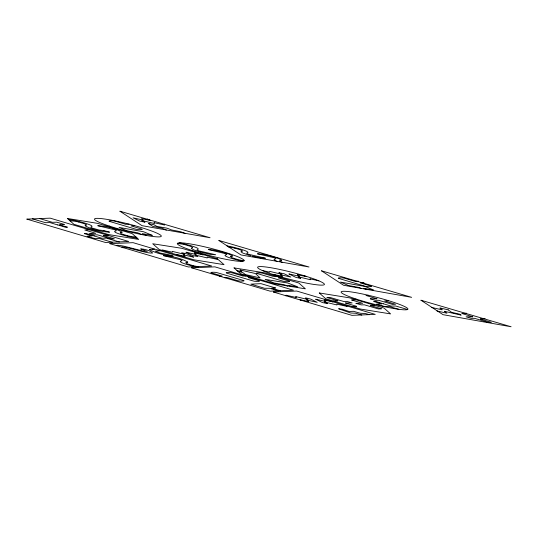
<?xml version="1.0" encoding="UTF-8"?>
<svg xmlns="http://www.w3.org/2000/svg" width="538" height="538" viewBox="0 0 538 538"><rect width="100%" height="100%" fill="white"/><g stroke="black" fill="none" stroke-linecap="round" stroke-linejoin="round"><path stroke-width="0.81" d="M149.537 249.699C156.269 253.492 165.126 255.16 173.041 256.128M192.752 247.561L190.714 246.404L185.052 244.729A6.523 0.693 14.4 0 0 180.896 243.896L177.305 243.526M116.43 245.671L117.297 245.301A12.717 1.352 14.4 0 1 124.217 246.256L142.684 250.95L147.291 251.407L140.835 248.993M242.376 250.984L240.345 249.807L234.622 248.119M86.477 224.924L84.547 223.761L78.73 222.046M149.544 249.619L149.88 249.41A21.143 2.246 14.4 0 1 150.862 249.316L152.59 249.316M122.065 246.989L126.665 247.453L137.822 250.365A21.143 2.246 14.4 0 0 141.043 251.199C144.857 252.006 148.717 253.27 152.644 253.035C150.875 250.748 144.15 248.832 140.788 248.953M275.449 287.971L271.515 288.186L280.506 290.843M242.315 251.071L241.179 251.569A21.143 2.246 14.4 0 0 241.017 251.892L242.954 253.102L248.132 254.911M240.096 269.962L255.416 273.526L260.136 277.924L245.422 274.575L242.746 272.531L237.843 271.374M279.78 260.856L279.995 261.428L282.255 262.362M152.2 235.362L142.261 233.633L146.666 235.516M86.342 225.059L85.36 225.449A21.143 2.246 14.4 0 0 85.125 225.819C92.395 229.726 101.157 231.703 109.416 232.127M192.564 247.749L191.595 248.132A21.143 2.246 14.4 0 0 191.394 248.489L193.821 249.908L200.217 252.013M230.661 256.653L231.777 257.655L237.204 259.363M120.27 232.813L121.507 233.862L127.311 235.651M185.926 262.739L186.942 263.701L192.032 265.335M120.357 232.779L121.749 232.423A21.143 2.246 14.4 0 0 122.072 232.154M186.014 262.712L187.406 262.349A21.143 2.246 14.4 0 0 187.728 262.08M230.741 256.619L232.14 256.263A21.143 2.246 14.4 0 0 232.456 255.994M279.861 260.822L281.26 260.466A21.143 2.246 14.4 0 0 281.576 260.197M231.158 256.512L231.515 256.438M265.274 258.206L261.629 258.065L255.194 256.814M97.882 225.718C106.1 226.296 114.883 228.119 122.065 232.086M163.545 255.651C171.756 256.222 180.539 258.045 187.722 262.013M103.935 230.594L99.1 230.042L92.052 227.991L90.767 227.258L92.099 226.337L91.11 225.435A12.717 1.352 14.4 0 0 84.015 222.846L80.418 221.844A15.575 1.654 14.4 0 0 78.259 221.293L76.457 220.862A10.612 1.13 14.4 0 0 74.574 220.452L68.434 219.491M370.279 298.798L376.903 298.805M356.042 303.331L362.666 303.298L351.711 300.016M59.711 224.871L67.432 227.191L65.414 227.244L57.734 224.871M59.691 224.823L64.668 224.534L56.772 222.194L52.287 222.302L39.308 218.468M129.107 224.158L125.771 224.326L115.367 221.252C113.888 220.567 106.383 220.614 109.866 221.535L135.838 229.215C137.277 229.894 144.843 229.847 141.339 228.932L130.936 225.852L134.729 225.657M89.557 229.746L84.782 229.988L95.751 233.317L89.422 233.492L94.211 234.884L97.506 234.844L111.413 238.939L114.386 238.852L103.431 235.53M87.156 236.249L92.132 235.96L84.419 233.64L86.329 233.553L94.11 235.859M103.424 235.489L108.158 235.247M219.349 276.202L222.127 276.061L211.723 272.988C208.267 272.1 215.778 272.013 217.231 272.705L243.196 280.385C246.686 281.26 239.161 281.354 237.695 280.668L227.298 277.588L224.514 277.736M245.705 275.913L242.988 276.055L232.584 272.974C231.078 272.282 223.647 272.383 227.083 273.257L253.055 280.937C254.501 281.63 262.033 281.556 258.556 280.654L248.159 277.581L250.869 277.44M275.954 276.216L273.183 276.357L262.779 273.284C261.253 272.598 253.801 272.645 257.278 273.566L283.25 281.246C284.696 281.932 292.235 281.865 288.751 280.964L278.348 277.884L281.125 277.743M358.389 281.179L355.053 281.347L344.65 278.274C343.109 277.581 335.699 277.648 339.148 278.556L365.12 286.236C366.566 286.922 374.098 286.855 370.621 285.954L360.218 282.874L364.018 282.679M368.53 295.308L365.941 295.443L376.909 298.772M351.704 299.969L355.954 299.753M333.412 301.072L337.824 300.843M345.504 302.981L352.128 302.948L347.037 301.448L343.742 301.488L329.794 297.386L326.862 297.48L337.83 300.809M388.718 300.729L384.576 300.937L395.551 304.266L392.572 304.394L378.624 300.291L375.363 300.339L370.285 298.839M381.489 303.862L376.519 304.118L384.408 306.485L388.853 306.378L398.806 309.31M383.52 303.842L391.24 306.109L395.659 305.994L407.562 309.505M370.332 305.503L374.576 305.254M352.034 306.573L356.465 306.304M381.301 308.832L378.369 308.933L364.421 304.831L361.126 304.864L356.035 303.365M466.533 313.21L461.759 313.452L472.727 316.781M472.72 316.821L466.103 316.815L471.187 318.348L474.482 318.314L488.39 322.41L491.362 322.316L480.407 319M480.4 318.953L485.135 318.711M153.673 249.316L152.651 249.316M444.496 311.294L461.174 315.147L459.822 314.226L451.59 312.316L448.188 309.854M295.893 296.633L308.005 299.572C303.076 296.989 306.135 297.971 310.695 299.108L317.205 302.343L307.016 300.056M154.164 222.692L164.298 224.965M310.117 278.866L318.92 280.856M296.122 297.467L285.994 295.187L286.001 295.913M141.931 220.526L154.386 223.526L154.124 222.698M184.581 254.36L172.335 251.387L172.395 252.201L162.274 249.928L162.268 250.466M324.622 301.979L336.943 304.965L336.869 304.145L346.997 306.418L346.99 305.86M69.873 220.795L70.108 220.802A43.235 4.593 14.4 0 1 71.44 220.876L74.614 221.219A6.523 0.693 14.4 0 1 78.716 222.026M144.823 222.147L139.658 221.078L133.088 217.823L143.202 220.096L141.541 218.596L150.183 220.439L147.278 219.013M279.014 272.712L284.212 273.781L290.809 277.05L280.628 274.763M327.555 303.607L322.397 302.544L315.772 299.269M103.968 230.594L109.402 232.093M186.081 252.214L196.276 254.535L194.527 253.028M194.561 253.008L203.162 254.877L201.723 254.144M184.931 256.31L176.397 254.454L177.15 254.864M193.451 257.11L183.276 254.79L185.018 256.296M289.054 273.956L299.256 276.283M297.541 274.75L306.142 276.619M282.295 276.29L273.721 274.42L275.207 275.18M315.786 299.236L325.988 301.556L324.239 300.049M324.273 300.029L332.874 301.892L331.98 301.421M308.684 301.583L300.137 299.72M338.752 308.778L342.356 309.229L349.088 311.489L353.453 311.294L360.319 313.257L365.241 313.493L369.539 314.696M148.663 223.586L154.09 224.797L156.894 226.397L167.029 228.173L171.535 229.934L180.755 231.75L185.126 233.431M136.154 237.07L131.763 236.585M228.65 247.07L230.499 247.292A6.523 0.693 14.4 0 1 234.608 248.099M244.118 260.688L242.087 260.412A6.523 0.693 14.4 0 1 237.877 259.558M198.744 266.7L197.419 266.512A6.523 0.693 14.4 0 1 193.149 265.644L193.081 265.611M137.486 238.28L131.272 237.224A10.619 1.13 14.4 0 1 129.416 236.807L127.654 236.377A15.582 1.654 14.4 0 1 125.509 235.819L121.958 234.803A12.717 1.352 14.4 0 1 115.219 232.268L114.547 231.441L116.45 230.674L114.843 229.78L97.929 225.772M226.888 245.893L230.493 246.532A10.626 1.13 14.4 0 1 232.429 246.955L239.908 248.926A12.717 1.352 14.4 0 1 247.016 251.508L247.984 252.409L246.653 253.331L248.482 254.272L265.288 258.166M179.329 242.833L180.096 242.974A10.888 1.157 14.4 0 1 183.734 243.775L190.284 245.523A12.717 1.352 14.4 0 1 197.392 248.105L198.361 249.007L197.029 249.928L198.858 250.869L215.664 254.763L210.237 254.387L200.492 252.093M431.711 307.467L441.967 309.794C443.736 310.231 438.369 307.548 440.158 307.978L448.181 309.848M436.943 310.957L447.011 313.217L444.475 311.32M262.241 270.486L269.726 272.174L269.693 271.367L281.959 274.34L279.007 272.746M236.902 270.52L241.871 271.69L240.109 270.002M254.884 256.74L254.104 256.552M253.788 256.478L253.183 256.323M127.371 235.671L127.486 235.698A6.523 0.693 14.4 0 0 131.682 236.565M192.967 265.584L192.469 265.456M252.873 256.243L252.423 256.128M250.964 255.732L248.388 254.992M119.416 241.992L106.336 238.132L101.877 238.24L94.103 235.947M278.704 290.977L269.592 288.281L264.508 288.274L250.829 284.151L260.984 283.647L275.463 287.951M112.509 242.349L99.53 238.516L95.078 238.623L87.163 236.29M32.401 218.818L45.481 222.685L49.973 222.584L57.741 224.971M361.792 315.093L355.766 313.25L350.749 313.015L338.772 308.825M217.298 258.765L181.844 248.314L152.718 243.748L159.248 249.538L193.801 259.78L224.037 264.656L217.298 258.765L217.285 259.403L207.157 257.124L207.231 257.944L194.985 254.965L197.856 256.586L193.095 255.637L186.061 252.248M173.041 256.088L168.333 254.622L160.048 253.028L155.146 251.098L158.912 250.869A17.189 1.829 14.4 0 0 160.062 250.594M163.586 255.698L180.499 259.706L182.106 260.6L180.203 261.367L180.889 262.201A12.717 1.352 14.4 0 0 187.621 264.73L192.745 266.162A11.661 1.237 14.4 0 0 198.455 267.473M277.151 261.394L276.653 261.199A12.616 1.338 14.4 0 1 274.736 260.318L274.05 259.484L275.96 258.717L274.346 257.823L257.42 253.808L262.107 254.111L270.197 255.886L278.442 258.428L281.569 260.13M292 286.781L288.556 285.429L297.722 286.835L287.817 283.028L265.2 279.39L274.219 283.001L284.272 284.736L287.769 286.108M381.496 303.822L373.735 301.482L375.766 301.435L383.446 303.809M356.452 306.297L345.524 303.029M366.156 289.39L363.675 288.328L373.641 290.022L364.972 286.445L340.48 282.087L348.301 285.463L359.054 287.494L361.583 288.576M141.857 234.608L137.641 232.799L126.887 230.762L119.059 227.419L143.559 231.75L152.22 235.328M381.308 308.799L370.359 305.523M166.35 230.103L162.106 228.199L152.758 226.364L148.636 223.613M304.642 275.859L306.156 276.579M300.096 299.76L301.885 300.608M289.047 273.997L295.544 277.225C300.137 278.354 303.143 279.363 298.234 276.761L310.345 279.706L310.083 278.879M193.485 257.077L186.881 253.808L181.703 252.739L184.635 254.333M324.616 302.013L327.575 303.566M141.924 220.56L144.883 222.113M297.501 274.777L299.296 276.263M280.554 274.784L282.342 276.27M306.949 300.076L308.738 301.562M232.45 255.927L229.322 254.218L221.232 251.723L213.27 249.955L208.314 249.551L225.227 253.613L226.841 254.508L224.931 255.281L225.617 256.108A12.717 1.352 14.4 0 0 232.349 258.644L238.092 260.231A11.217 1.19 14.4 0 0 242.779 261.3M295.86 296.64L296.156 297.453M164.258 224.037L164.339 224.958M154.46 249.107A9.529 1.015 14.4 0 1 153.586 249.282M123.209 247.769A5.763 0.612 14.4 0 1 122.287 247.346M122.213 247.298A5.763 0.612 14.4 0 1 122.039 247.15M26.9 219.134L105.421 242.47L128.703 241.488L50.182 218.152L26.92 219.121M109.826 243.653L188.347 266.983L211.622 266.007L133.101 242.672L109.826 243.653M191.622 267.837L270.143 291.172L293.418 290.19L214.904 266.861L191.636 267.823M273.418 292.02L351.939 315.355L375.221 314.38L296.7 291.045L273.459 292M67.385 218.495L73.908 224.306L108.461 234.548L138.696 239.423L132.173 233.613L97.62 223.371L67.432 218.475M234.057 267.897L240.58 273.707L275.133 283.95L305.369 288.825L298.846 283.015L264.293 272.773L234.057 267.897M319.283 292.981L325.806 298.785L360.359 309.027L390.595 313.903L384.071 308.092L349.518 297.85L319.303 292.968M119.94 211.232L142.019 225.671L210.062 237.742L119.994 211.212M218.879 240.486L240.957 254.925L309 266.996L218.932 240.466M321.509 270.836L343.587 285.274L411.631 297.339L321.563 270.816M420.978 300.244L443.063 314.683L511.1 326.754L420.998 300.231M109.201 226.021A34.486 3.665 14.4 0 0 161.225 236.343A34.486 3.665 14.4 0 0 113.242 220.513A34.486 3.665 14.4 0 0 109.201 226.021M192.026 250.486A34.486 3.665 14.4 0 0 244.05 260.816A34.486 3.665 14.4 0 0 196.061 244.978A34.486 3.665 14.4 0 0 192.026 250.486M272.322 274.252A34.486 3.665 14.4 0 0 324.347 284.575A34.486 3.665 14.4 0 0 276.364 268.744A34.486 3.665 14.4 0 0 272.322 274.252M355.84 298.946A34.486 3.665 14.4 0 0 407.865 309.269A34.486 3.665 14.4 0 0 359.882 293.439A34.486 3.665 14.4 0 0 355.84 298.946"/></g></svg>
